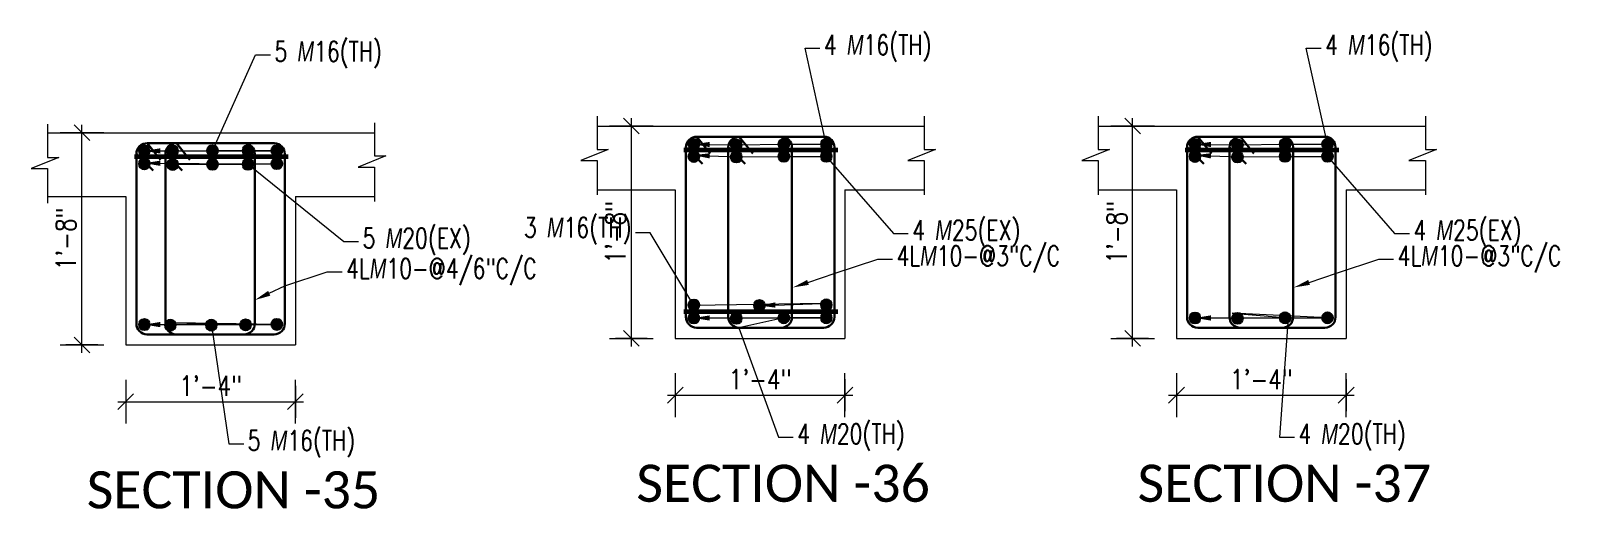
# Model space of a CAD drawing. Header units: inches. Extents: x 0 to 162649, y -36601 to -26324.
# Drawn here: x 157263.3 to 157410.1, y -36584 to -36539 of the extents above; entities that cross this region are included whole.
import ezdxf
from ezdxf import colors
from ezdxf.entities.mleader import LeaderData, LeaderLine
from ezdxf.math import Vec2, Vec3

# ---------------------------------------------------------------- set-up
doc = ezdxf.new("R2010")
doc.units = ezdxf.units.IN
doc.header["$MEASUREMENT"] = 0
for name, color, linetype, lineweight in [('Dim', 1, 'Continuous', 13), ('hatch', 252, 'Continuous', 0), ('OL_AR_Text', 140, 'Continuous', 5), ('Rein', 3, 'Continuous', 30), ('Stirrups', 191, 'Continuous', 25), ('TEXT', 7, 'Continuous', 9)]:
    doc.layers.add(name, color=color, linetype=linetype, lineweight=lineweight)
doc.styles.add('1-8 Annotative Text', font='calibri.ttf', dxfattribs={"height": 0.125})
doc.styles.add('DIM', font='simplex.shx', dxfattribs={"width": 0.75})
doc.styles.add('rmtext', font='romans.shx', dxfattribs={"width": 0.8})
doc.dimstyles.new('DIM-24', dxfattribs={"dimscale": 24, "dimtxt": 0.078125, "dimasz": 0.0625, "dimexe": 0.0625, "dimexo": 0.015625, "dimgap": 0.015625, "dimtad": 1, "dimdec": 1, "dimzin": 3, "dimdsep": 46, "dimlunit": 4, "dimtxsty": 'rmtext', "dimblk": 'OBLIQUE', "dimcen": 0.09375, "dimdle": 0.03125, "dimclrd": 1, "dimclre": 1, "dimclrt": 2, "dimadec": 0, "dimazin": 0, "dimtfac": 0.75, "dimtdec": 1, "dimtix": 1, "dimtmove": 0, "dimatfit": 3, "dimfxl": 0.0625, "dimfxlon": 1, "dimfrac": 1, "dimtolj": 1, "dimtzin": 0, "dimlwd": -1, "dimlwe": 5, "dimarcsym": 0})

# ---------------------------------------------------------------- blocks, each defined once
blk = doc.blocks.new('_Oblique')
for p, q in [((0, -1.375), (0, 1.375)), ((-0.495, -0.495), (0.495, 0.495))]:
    blk.add_line(p, q)
blk = doc.blocks.new('*D285')
at = {"layer": 'Defpoints', "color": 0, "transparency": 16777216}
for p in [(157324.04, -36567.94), (157340.04, -36567.94), (157340.04, -36573.29)]:
    blk.add_point(p, dxfattribs=at)
at = {"layer": 'Dim', "color": 1, "lineweight": 5, "transparency": 16777216}
for p, q in [((157324.04, -36571.79), (157324.04, -36574.79)), ((157340.04, -36571.79), (157340.04, -36574.79))]:
    blk.add_line(p, q, dxfattribs=at)
at = {"layer": 'Dim', "color": 1, "transparency": 16777216}
blk.add_line((157323.29, -36573.29), (157340.79, -36573.29), dxfattribs=at)
at = {"layer": 'Dim', "color": 1, "transparency": 16777216, "xscale": 1.5, "yscale": 1.5, "zscale": 1.5, "rotation": 180}
blk.add_blockref('_Oblique', (157324.04, -36573.29), dxfattribs=at)
at = {"layer": 'Dim', "color": 1, "transparency": 16777216, "xscale": 1.5, "yscale": 1.5, "zscale": 1.5}
blk.add_blockref('_Oblique', (157340.04, -36573.29), dxfattribs=at)
at = {"layer": 'Dim', "color": 2, "transparency": 16777216, "insert": (157332.04, -36571.8), "char_height": 1.875, "attachment_point": 5, "style": 'rmtext'}
blk.add_mtext('\\A1;1\'-4"', dxfattribs=at)
blk = doc.blocks.new('*D286')
at = {"layer": 'Defpoints', "color": 0, "transparency": 16777216}
for p in [(157319.9, -36547.94), (157324.04, -36547.94), (157324.04, -36567.94)]:
    blk.add_point(p, dxfattribs=at)
at = {"layer": 'Dim', "color": 1, "transparency": 16777216}
blk.add_line((157319.9, -36568.69), (157319.9, -36547.19), dxfattribs=at)
at = {"layer": 'Dim', "color": 1, "lineweight": 5, "transparency": 16777216}
for p, q in [((157321.4, -36547.94), (157318.4, -36547.94)), ((157321.4, -36567.94), (157318.4, -36567.94))]:
    blk.add_line(p, q, dxfattribs=at)
at = {"layer": 'Dim', "color": 1, "transparency": 16777216, "xscale": 1.5, "yscale": 1.5, "zscale": 1.5}
for p, rotation in [((157319.9, -36547.94), 90), ((157319.9, -36567.94), 270)]:
    blk.add_blockref('_Oblique', p, dxfattribs=dict(at, rotation=rotation))
at = {"layer": 'Dim', "color": 2, "transparency": 16777216, "insert": (157318.41, -36557.94), "char_height": 1.875, "attachment_point": 5, "rotation": 90, "style": 'rmtext'}
blk.add_mtext('\\A1;1\'-8"', dxfattribs=at)
blk = doc.blocks.new('*D287')
at = {"layer": 'Defpoints', "color": 0, "transparency": 16777216}
for p in [(157371.3, -36567.94), (157387.3, -36567.94), (157387.3, -36573.29)]:
    blk.add_point(p, dxfattribs=at)
at = {"layer": 'Dim', "color": 1, "lineweight": 5, "transparency": 16777216}
for p, q in [((157371.3, -36571.79), (157371.3, -36574.79)), ((157387.3, -36571.79), (157387.3, -36574.79))]:
    blk.add_line(p, q, dxfattribs=at)
at = {"layer": 'Dim', "color": 1, "transparency": 16777216}
blk.add_line((157370.55, -36573.29), (157388.05, -36573.29), dxfattribs=at)
at = {"layer": 'Dim', "color": 1, "transparency": 16777216, "xscale": 1.5, "yscale": 1.5, "zscale": 1.5, "rotation": 180}
blk.add_blockref('_Oblique', (157371.3, -36573.29), dxfattribs=at)
at = {"layer": 'Dim', "color": 1, "transparency": 16777216, "xscale": 1.5, "yscale": 1.5, "zscale": 1.5}
blk.add_blockref('_Oblique', (157387.3, -36573.29), dxfattribs=at)
at = {"layer": 'Dim', "color": 2, "transparency": 16777216, "insert": (157379.3, -36571.8), "char_height": 1.875, "attachment_point": 5, "style": 'rmtext'}
blk.add_mtext('\\A1;1\'-4"', dxfattribs=at)
blk = doc.blocks.new('*D288')
at = {"layer": 'Defpoints', "color": 0, "transparency": 16777216}
for p in [(157367.16, -36547.94), (157371.3, -36547.94), (157371.3, -36567.94)]:
    blk.add_point(p, dxfattribs=at)
at = {"layer": 'Dim', "color": 1, "transparency": 16777216}
blk.add_line((157367.16, -36568.69), (157367.16, -36547.19), dxfattribs=at)
at = {"layer": 'Dim', "color": 1, "lineweight": 5, "transparency": 16777216}
for p, q in [((157368.66, -36547.94), (157365.66, -36547.94)), ((157368.66, -36567.94), (157365.66, -36567.94))]:
    blk.add_line(p, q, dxfattribs=at)
at = {"layer": 'Dim', "color": 1, "transparency": 16777216, "xscale": 1.5, "yscale": 1.5, "zscale": 1.5}
for p, rotation in [((157367.16, -36547.94), 90), ((157367.16, -36567.94), 270)]:
    blk.add_blockref('_Oblique', p, dxfattribs=dict(at, rotation=rotation))
at = {"layer": 'Dim', "color": 2, "transparency": 16777216, "insert": (157365.67, -36557.94), "char_height": 1.875, "attachment_point": 5, "rotation": 90, "style": 'rmtext'}
blk.add_mtext('\\A1;1\'-8"', dxfattribs=at)
blk = doc.blocks.new('*D466')
at = {"layer": 'Defpoints', "color": 0, "transparency": 16777216}
for p in [(157272.22, -36568.56), (157288.22, -36568.56), (157288.22, -36573.91)]:
    blk.add_point(p, dxfattribs=at)
at = {"layer": 'Dim', "color": 1, "lineweight": 5, "transparency": 16777216}
for p, q in [((157272.22, -36572.41), (157272.22, -36575.41)), ((157288.22, -36572.41), (157288.22, -36575.41))]:
    blk.add_line(p, q, dxfattribs=at)
at = {"layer": 'Dim', "color": 1, "transparency": 16777216}
blk.add_line((157271.47, -36573.91), (157288.97, -36573.91), dxfattribs=at)
at = {"layer": 'Dim', "color": 1, "transparency": 16777216, "xscale": 1.5, "yscale": 1.5, "zscale": 1.5, "rotation": 180}
blk.add_blockref('_Oblique', (157272.22, -36573.91), dxfattribs=at)
at = {"layer": 'Dim', "color": 1, "transparency": 16777216, "xscale": 1.5, "yscale": 1.5, "zscale": 1.5}
blk.add_blockref('_Oblique', (157288.22, -36573.91), dxfattribs=at)
at = {"layer": 'Dim', "color": 2, "transparency": 16777216, "insert": (157280.22, -36572.42), "char_height": 1.875, "attachment_point": 5, "style": 'rmtext'}
blk.add_mtext('\\A1;1\'-4"', dxfattribs=at)
blk = doc.blocks.new('*D467')
at = {"layer": 'Defpoints', "color": 0, "transparency": 16777216}
for p in [(157268.08, -36548.56), (157272.22, -36548.56), (157272.22, -36568.56)]:
    blk.add_point(p, dxfattribs=at)
at = {"layer": 'Dim', "color": 1, "lineweight": 5, "transparency": 16777216}
for p, q in [((157269.58, -36548.56), (157266.58, -36548.56)), ((157269.58, -36568.56), (157266.58, -36568.56))]:
    blk.add_line(p, q, dxfattribs=at)
at = {"layer": 'Dim', "color": 1, "transparency": 16777216}
blk.add_line((157268.08, -36569.31), (157268.08, -36547.81), dxfattribs=at)
at = {"layer": 'Dim', "color": 1, "transparency": 16777216, "xscale": 1.5, "yscale": 1.5, "zscale": 1.5}
for p, rotation in [((157268.08, -36548.56), 90), ((157268.08, -36568.56), 270)]:
    blk.add_blockref('_Oblique', p, dxfattribs=dict(at, rotation=rotation))
at = {"layer": 'Dim', "color": 2, "transparency": 16777216, "insert": (157266.58, -36558.56), "char_height": 1.875, "attachment_point": 5, "rotation": 90, "style": 'rmtext'}
blk.add_mtext('\\A1;1\'-8"', dxfattribs=at)

msp = doc.modelspace()

# ---------------------------------------------------------------- hatches: boundary and pattern name
at = {"layer": 'Rein'}
h = msp.add_hatch(color=256, dxfattribs=at)
h.dxf.hatch_style = 1
h.paths.add_polyline_path([(157274.47, -36550.28, 1), (157273.47, -36550.28, 1)])
h = msp.add_hatch(color=256, dxfattribs=at)
h.dxf.hatch_style = 1
h.paths.add_polyline_path([(157277.14, -36550.28, 1), (157276.14, -36550.28, 1)])
h = msp.add_hatch(color=256, dxfattribs=at)
h.dxf.hatch_style = 1
h.paths.add_polyline_path([(157280.9, -36550.26, 1), (157279.9, -36550.26, 1)])
h = msp.add_hatch(color=256, dxfattribs=at)
h.dxf.hatch_style = 1
h.paths.add_polyline_path([(157284.25, -36550.26, 1), (157283.25, -36550.26, 1)])
h = msp.add_hatch(color=256, dxfattribs=at)
h.dxf.hatch_style = 1
h.paths.add_polyline_path([(157286.96, -36550.26, 1), (157285.96, -36550.26, 1)])
h = msp.add_hatch(color=256, dxfattribs=at)
h.dxf.hatch_style = 1
h.paths.add_polyline_path([(157326.29, -36549.66, 1), (157325.29, -36549.66, 1)])
h = msp.add_hatch(color=256, dxfattribs=at)
h.dxf.hatch_style = 1
h.paths.add_polyline_path([(157330.29, -36549.7, 1), (157329.29, -36549.7, 1)])
h = msp.add_hatch(color=256, dxfattribs=at)
h.dxf.hatch_style = 1
h.paths.add_polyline_path([(157334.78, -36549.64, 1), (157333.78, -36549.64, 1)])
h = msp.add_hatch(color=256, dxfattribs=at)
h.dxf.hatch_style = 1
h.paths.add_polyline_path([(157338.78, -36549.64, 1), (157337.78, -36549.64, 1)])
h = msp.add_hatch(color=256, dxfattribs=at)
h.dxf.hatch_style = 1
h.paths.add_polyline_path([(157373.55, -36549.66, 1), (157372.55, -36549.66, 1)])
h = msp.add_hatch(color=256, dxfattribs=at)
h.dxf.hatch_style = 1
h.paths.add_polyline_path([(157377.55, -36549.7, 1), (157376.55, -36549.7, 1)])
h = msp.add_hatch(color=256, dxfattribs=at)
h.dxf.hatch_style = 1
h.paths.add_polyline_path([(157382.04, -36549.64, 1), (157381.04, -36549.64, 1)])
h = msp.add_hatch(color=256, dxfattribs=at)
h.dxf.hatch_style = 1
h.paths.add_polyline_path([(157386.04, -36549.64, 1), (157385.04, -36549.64, 1)])
h = msp.add_hatch(color=256, dxfattribs=at)
h.dxf.hatch_style = 1
h.paths.add_polyline_path([(157274.47, -36551.5, 1), (157273.47, -36551.5, 1)])
h = msp.add_hatch(color=256, dxfattribs=at)
h.dxf.hatch_style = 1
h.paths.add_polyline_path([(157277.14, -36551.56, 1), (157276.14, -36551.56, 1)])
h = msp.add_hatch(color=256, dxfattribs=at)
h.dxf.hatch_style = 1
h.paths.add_polyline_path([(157280.9, -36551.54, 1), (157279.9, -36551.54, 1)])
h = msp.add_hatch(color=256, dxfattribs=at)
h.dxf.hatch_style = 1
h.paths.add_polyline_path([(157284.25, -36551.54, 1), (157283.25, -36551.54, 1)])
h = msp.add_hatch(color=256, dxfattribs=at)
h.dxf.hatch_style = 1
h.paths.add_polyline_path([(157286.96, -36551.48, 1), (157285.96, -36551.48, 1)])
h = msp.add_hatch(color=256, dxfattribs=at)
h.dxf.hatch_style = 1
h.paths.add_polyline_path([(157326.29, -36550.81, 1), (157325.29, -36550.81, 1)])
h = msp.add_hatch(color=256, dxfattribs=at)
h.dxf.hatch_style = 1
h.paths.add_polyline_path([(157330.29, -36550.85, 1), (157329.29, -36550.85, 1)])
h = msp.add_hatch(color=256, dxfattribs=at)
h.dxf.hatch_style = 1
h.paths.add_polyline_path([(157334.78, -36550.79, 1), (157333.78, -36550.79, 1)])
h = msp.add_hatch(color=256, dxfattribs=at)
h.dxf.hatch_style = 1
h.paths.add_polyline_path([(157338.78, -36550.79, 1), (157337.78, -36550.79, 1)])
h = msp.add_hatch(color=256, dxfattribs=at)
h.dxf.hatch_style = 1
h.paths.add_polyline_path([(157373.55, -36550.81, 1), (157372.55, -36550.81, 1)])
h = msp.add_hatch(color=256, dxfattribs=at)
h.dxf.hatch_style = 1
h.paths.add_polyline_path([(157377.55, -36550.85, 1), (157376.55, -36550.85, 1)])
h = msp.add_hatch(color=256, dxfattribs=at)
h.dxf.hatch_style = 1
h.paths.add_polyline_path([(157382.04, -36550.79, 1), (157381.04, -36550.79, 1)])
h = msp.add_hatch(color=256, dxfattribs=at)
h.dxf.hatch_style = 1
h.paths.add_polyline_path([(157386.04, -36550.79, 1), (157385.04, -36550.79, 1)])
h = msp.add_hatch(color=256, dxfattribs=at)
h.dxf.hatch_style = 1
h.paths.add_polyline_path([(157326.29, -36564.8, 1), (157325.29, -36564.8, 1)])
h = msp.add_hatch(color=256, dxfattribs=at)
h.dxf.hatch_style = 1
h.paths.add_polyline_path([(157332.47, -36564.85, 1), (157331.47, -36564.85, 1)])
h = msp.add_hatch(color=256, dxfattribs=at)
h.dxf.hatch_style = 1
h.paths.add_polyline_path([(157338.78, -36564.78, 1), (157337.78, -36564.78, 1)])
h = msp.add_hatch(color=256, dxfattribs=at)
h.dxf.hatch_style = 1
h.paths.add_polyline_path([(157274.47, -36566.64, 1), (157273.47, -36566.64, 1)])
h = msp.add_hatch(color=256, dxfattribs=at)
h.dxf.hatch_style = 1
h.paths.add_polyline_path([(157276.92, -36566.7, 1), (157275.92, -36566.7, 1)])
h = msp.add_hatch(color=256, dxfattribs=at)
h.dxf.hatch_style = 1
h.paths.add_polyline_path([(157280.79, -36566.7, 1), (157279.79, -36566.7, 1)])
h = msp.add_hatch(color=256, dxfattribs=at)
h.dxf.hatch_style = 1
h.paths.add_polyline_path([(157284.02, -36566.67, 1), (157283.02, -36566.67, 1)])
h = msp.add_hatch(color=256, dxfattribs=at)
h.dxf.hatch_style = 1
h.paths.add_polyline_path([(157286.96, -36566.62, 1), (157285.96, -36566.62, 1)])
h = msp.add_hatch(color=256, dxfattribs=at)
h.dxf.hatch_style = 1
h.paths.add_polyline_path([(157326.29, -36566.02, 1), (157325.29, -36566.02, 1)])
h = msp.add_hatch(color=256, dxfattribs=at)
h.dxf.hatch_style = 1
h.paths.add_polyline_path([(157330.29, -36566.05, 1), (157329.29, -36566.05, 1)])
h = msp.add_hatch(color=256, dxfattribs=at)
h.dxf.hatch_style = 1
h.paths.add_polyline_path([(157334.78, -36566, 1), (157333.78, -36566, 1)])
h = msp.add_hatch(color=256, dxfattribs=at)
h.dxf.hatch_style = 1
h.paths.add_polyline_path([(157338.78, -36566, 1), (157337.78, -36566, 1)])
h = msp.add_hatch(color=256, dxfattribs=at)
h.dxf.hatch_style = 1
h.paths.add_polyline_path([(157373.55, -36566.02, 1), (157372.55, -36566.02, 1)])
h = msp.add_hatch(color=256, dxfattribs=at)
h.dxf.hatch_style = 1
h.paths.add_polyline_path([(157377.55, -36566.05, 1), (157376.55, -36566.05, 1)])
h = msp.add_hatch(color=256, dxfattribs=at)
h.dxf.hatch_style = 1
h.paths.add_polyline_path([(157382.04, -36566, 1), (157381.04, -36566, 1)])
h = msp.add_hatch(color=256, dxfattribs=at)
h.dxf.hatch_style = 1
h.paths.add_polyline_path([(157386.04, -36566, 1), (157385.04, -36566, 1)])

# ---------------------------------------------------------------- linework, layer by layer
at = {"layer": 'Dim', "lineweight": 60}
for p, q in [((157273.03, -36550.81), (157287.53, -36550.81)), ((157324.86, -36550.19), (157339.36, -36550.19)), ((157372.12, -36550.19), (157386.62, -36550.19)), ((157324.86, -36565.4), (157339.36, -36565.4))]:
    msp.add_line(p, q, dxfattribs=at)
at = {"layer": 'hatch'}
for p, q in [((157316.66, -36547), (157316.66, -36550.13)), ((157347.51, -36547), (157347.51, -36550.13)), ((157363.92, -36547), (157363.92, -36550.13)), ((157394.77, -36547), (157394.77, -36550.13)), ((157264.84, -36547.76), (157264.84, -36550.89)), ((157264.84, -36548.56), (157295.68, -36548.56)), ((157295.68, -36547.62), (157295.68, -36550.75)), ((157316.66, -36547.94), (157347.51, -36547.94)), ((157363.92, -36547.94), (157394.77, -36547.94)), ((157317.72, -36550.13), (157315.12, -36551.19)), ((157317.72, -36550.13), (157315.12, -36551.19)), ((157316.66, -36550.13), (157317.72, -36550.13)), ((157348.57, -36550.13), (157345.97, -36551.19)), ((157347.51, -36550.13), (157348.57, -36550.13)), ((157364.98, -36550.13), (157362.38, -36551.19)), ((157364.98, -36550.13), (157362.38, -36551.19)), ((157363.92, -36550.13), (157364.98, -36550.13)), ((157395.82, -36550.13), (157393.22, -36551.19)), ((157394.77, -36550.13), (157395.82, -36550.13)), ((157265.9, -36550.89), (157263.3, -36551.95)), ((157264.84, -36550.89), (157265.9, -36550.89)), ((157296.74, -36550.75), (157294.14, -36551.81)), ((157295.68, -36550.75), (157296.74, -36550.75)), ((157315.12, -36551.19), (157316.66, -36551.19)), ((157316.66, -36551.19), (157316.66, -36554.43)), ((157345.97, -36551.19), (157347.51, -36551.19)), ((157347.51, -36551.19), (157347.51, -36554.43)), ((157362.38, -36551.19), (157363.92, -36551.19)), ((157363.92, -36551.19), (157363.92, -36554.43)), ((157393.22, -36551.19), (157394.77, -36551.19)), ((157394.77, -36551.19), (157394.77, -36554.43)), ((157263.3, -36551.95), (157264.84, -36551.95)), ((157264.84, -36551.95), (157264.84, -36555.19)), ((157294.14, -36551.81), (157295.68, -36551.81)), ((157295.68, -36551.81), (157295.68, -36555.05)), ((157264.84, -36554.56), (157272.22, -36554.56)), ((157272.22, -36554.56), (157272.22, -36568.56)), ((157288.22, -36554.56), (157288.22, -36568.56)), ((157288.22, -36554.56), (157295.68, -36554.56)), ((157316.66, -36553.94), (157324.04, -36553.94)), ((157324.04, -36553.94), (157324.04, -36567.94)), ((157340.04, -36553.94), (157340.04, -36567.94)), ((157340.04, -36553.94), (157347.51, -36553.94)), ((157363.92, -36553.94), (157371.3, -36553.94)), ((157371.3, -36553.94), (157371.3, -36567.94)), ((157387.3, -36553.94), (157387.3, -36567.94)), ((157387.3, -36553.94), (157394.77, -36553.94)), ((157272.22, -36568.56), (157288.22, -36568.56)), ((157324.04, -36567.94), (157340.04, -36567.94)), ((157371.3, -36567.94), (157387.3, -36567.94))]:
    msp.add_line(p, q, dxfattribs=at)
at = {"layer": 'Rein'}
for centre in [(157273.97, -36550.28), (157276.64, -36550.28), (157280.4, -36550.26), (157283.75, -36550.26), (157286.46, -36550.26), (157325.79, -36549.66), (157329.79, -36549.7), (157334.28, -36549.64), (157338.28, -36549.64), (157373.05, -36549.66), (157377.05, -36549.7), (157381.54, -36549.64), (157385.54, -36549.64), (157273.97, -36551.5), (157276.64, -36551.56), (157280.4, -36551.54), (157283.75, -36551.54), (157286.46, -36551.48), (157325.79, -36550.81), (157329.79, -36550.85), (157334.28, -36550.79), (157338.28, -36550.79), (157373.05, -36550.81), (157377.05, -36550.85), (157381.54, -36550.79), (157385.54, -36550.79), (157325.79, -36564.8), (157331.97, -36564.85), (157338.28, -36564.78), (157273.97, -36566.64), (157276.42, -36566.7), (157280.29, -36566.7), (157283.52, -36566.67), (157286.46, -36566.62), (157325.79, -36566.02), (157329.79, -36566.05), (157334.28, -36566), (157338.28, -36566), (157373.05, -36566.02), (157377.05, -36566.05), (157381.54, -36566), (157385.54, -36566)]:
    msp.add_circle(centre, 0.5, dxfattribs=at)
at = {"layer": 'Stirrups', "lineweight": 30}
for p, q in [((157274.25, -36549.56), (157275.51, -36551.13)), ((157276.99, -36549.56), (157278.25, -36551.13)), ((157325.04, -36549.94), (157326.62, -36551.5)), ((157326.07, -36548.94), (157327.34, -36550.51)), ((157329.04, -36549.94), (157330.62, -36551.5)), ((157330.07, -36548.94), (157331.34, -36550.51)), ((157372.3, -36549.94), (157373.88, -36551.5)), ((157373.33, -36548.94), (157374.6, -36550.51)), ((157376.3, -36549.94), (157377.88, -36551.5)), ((157377.33, -36548.94), (157378.6, -36550.51)), ((157273.22, -36550.56), (157274.79, -36552.12)), ((157275.96, -36550.56), (157277.53, -36552.12))]:
    msp.add_line(p, q, dxfattribs=at)
for points in [[(157274.22, -36567.56), (157286.22, -36567.56, 0.414214), (157287.22, -36566.56), (157287.22, -36550.56, 0.404381), (157286.25, -36549.56), (157274.25, -36549.56, 0.424115), (157273.22, -36550.56), (157273.22, -36566.56, 0.414214)], [(157276.96, -36567.56), (157283.39, -36567.56, 0.414214), (157284.39, -36566.56), (157284.39, -36550.56, 0.404381), (157283.42, -36549.56), (157276.99, -36549.56, 0.424115), (157275.96, -36550.56), (157275.96, -36566.56, 0.414214)], [(157326.04, -36566.94), (157338.04, -36566.94, 0.414214), (157339.04, -36565.94), (157339.04, -36549.94, 0.404381), (157338.07, -36548.94), (157326.07, -36548.94, 0.424115), (157325.04, -36549.94), (157325.04, -36565.94, 0.414214)], [(157330.04, -36566.94), (157334.04, -36566.94, 0.414214), (157335.04, -36565.94), (157335.04, -36549.94, 0.404381), (157334.07, -36548.94), (157330.07, -36548.94, 0.424115), (157329.04, -36549.94), (157329.04, -36565.94, 0.414214)], [(157373.3, -36566.94), (157385.3, -36566.94, 0.414214), (157386.3, -36565.94), (157386.3, -36549.94, 0.404381), (157385.33, -36548.94), (157373.33, -36548.94, 0.424115), (157372.3, -36549.94), (157372.3, -36565.94, 0.414214)], [(157377.3, -36566.94), (157381.3, -36566.94, 0.414214), (157382.3, -36565.94), (157382.3, -36549.94, 0.404381), (157381.33, -36548.94), (157377.33, -36548.94, 0.424115), (157376.3, -36549.94), (157376.3, -36565.94, 0.414214)]]:
    msp.add_lwpolyline(points, format="xyb", close=True, dxfattribs=at)

# ---------------------------------------------------------------- texts
at = {"layer": 'OL_AR_Text', "char_height": 3.5, "width": 2.6734445e-317, "attachment_point": 1, "style": '1-8 Annotative Text'}
for s, insert in [('SECTION -35', (157268.54, -36580.46)), ('SECTION -36', (157320.37, -36579.84)), ('SECTION -37', (157367.63, -36579.84))]:
    msp.add_mtext(s, dxfattribs=dict(at, insert=insert))

# ---------------------------------------------------------------- dimensions: what is measured, and where the dimension line sits
at = {"layer": 'Dim'}
for base, p1, p2, picture, middle in [((157319.9, -36547.94), (157324.04, -36567.94), (157324.04, -36547.94), '*D286', (157318.41, -36557.94)), ((157367.16, -36547.94), (157371.3, -36567.94), (157371.3, -36547.94), '*D288', (157365.67, -36557.94)), ((157268.08, -36548.56), (157272.22, -36568.56), (157272.22, -36548.56), '*D467', (157266.58, -36558.56))]:
    dim = msp.add_linear_dim(base=base, p1=p1, p2=p2, angle=90, dimstyle='DIM-24', dxfattribs=at)
    dim.commit()
    dim.dimension.update_dxf_attribs({"geometry": picture, "text_midpoint": middle})
for base, p1, p2, picture, middle in [((157288.22, -36573.91), (157272.22, -36568.56), (157288.22, -36568.56), '*D466', (157280.22, -36572.42)), ((157340.04, -36573.29), (157324.04, -36567.94), (157340.04, -36567.94), '*D285', (157332.04, -36571.8)), ((157387.3, -36573.29), (157371.3, -36567.94), (157387.3, -36567.94), '*D287', (157379.3, -36571.8))]:
    dim = msp.add_linear_dim(base=base, p1=p1, p2=p2, dimstyle='DIM-24', dxfattribs=at)
    dim.commit()
    dim.dimension.update_dxf_attribs({"geometry": picture, "text_midpoint": middle})

# ---------------------------------------------------------------- leaders
at = {"layer": 'TEXT'}
ml = msp.add_multileader_mtext('Standard', dxfattribs=at)
ml.set_content('5 {\\Fgothici|c0;M}16(TH) ', color=256, style='DIM')
ml.set_leader_properties(color=1, linetype='ByLayer', lineweight=9)
ml.build(insert=Vec2(0, 0))
ml.multileader.update_dxf_attribs({"text_right_attachment_type": 2, "dogleg_length": 0.25, "arrow_head_size": 1.5, "scale": 32})
ctx = ml.context
ctx.base_point, ctx.scale, ctx.char_height, ctx.arrow_head_size, ctx.landing_gap_size, ctx.plane_origin = Vec3(157285.86, -36541.22), 32, 1.875, 1.5, 0.375, Vec3(157296.96, -36549.32)
ctx.right_attachment = 2
notes = []
notes.append((ctx, [(0, (1, 1, 0), (157284.46, -36541.22), (1, 0), 1.4, [(4, [(157273.97, -36550.28), (157276.64, -36550.28), (157283.75, -36550.26), (157286.46, -36550.26), (157280.4, -36550.26)], 0, [])])]))
ctx.mtext.insert, ctx.mtext.flow_direction = Vec3(157286.24, -36539.97), 5
ml = msp.add_multileader_mtext('Standard', dxfattribs=at)
ml.set_content('4 {\\Fgothici|c0;M}16(TH) ', color=256, style='DIM')
ml.set_leader_properties(color=1, linetype='ByLayer', lineweight=9)
ml.build(insert=Vec2(0, 0))
ml.multileader.update_dxf_attribs({"text_right_attachment_type": 2, "dogleg_length": 0.25, "arrow_head_size": 1.5, "scale": 32})
ctx = ml.context
ctx.base_point, ctx.scale, ctx.char_height, ctx.arrow_head_size, ctx.landing_gap_size, ctx.plane_origin = Vec3(157337.69, -36540.6), 32, 1.875, 1.5, 0.375, Vec3(157348.79, -36548.7)
ctx.right_attachment = 2
notes.append((ctx, [(0, (1, 1, 0), (157336.28, -36540.6), (1, 0), 1.4, [(3, [(157325.79, -36549.66), (157329.79, -36549.7), (157334.28, -36549.64), (157338.28, -36549.64)], 0, [])])]))
ctx.mtext.insert, ctx.mtext.flow_direction = Vec3(157338.06, -36539.35), 5
ml = msp.add_multileader_mtext('Standard', dxfattribs=at)
ml.set_content('4 {\\Fgothici|c0;M}16(TH) ', color=256, style='DIM')
ml.set_leader_properties(color=1, linetype='ByLayer', lineweight=9)
ml.build(insert=Vec2(0, 0))
ml.multileader.update_dxf_attribs({"text_right_attachment_type": 2, "dogleg_length": 0.25, "arrow_head_size": 1.5, "scale": 32})
ctx = ml.context
ctx.base_point, ctx.scale, ctx.char_height, ctx.arrow_head_size, ctx.landing_gap_size, ctx.plane_origin = Vec3(157384.95, -36540.6), 32, 1.875, 1.5, 0.375, Vec3(157396.05, -36548.7)
ctx.right_attachment = 2
notes.append((ctx, [(0, (1, 1, 0), (157383.54, -36540.6), (1, 0), 1.4, [(3, [(157373.05, -36549.66), (157377.05, -36549.7), (157381.54, -36549.64), (157385.54, -36549.64)], 0, [])])]))
ctx.mtext.insert, ctx.mtext.flow_direction = Vec3(157385.32, -36539.35), 5
ml = msp.add_multileader_mtext('Standard', dxfattribs=at)
ml.set_content('5 {\\Fgothici|c0;M}20(EX) ', color=256, style='DIM')
ml.set_leader_properties(color=1, linetype='ByLayer', lineweight=9)
ml.build(insert=Vec2(0, 0))
ml.multileader.update_dxf_attribs({"text_right_attachment_type": 2, "dogleg_length": 0.25, "arrow_head_size": 1.5, "scale": 32})
ctx = ml.context
ctx.base_point, ctx.scale, ctx.char_height, ctx.arrow_head_size, ctx.landing_gap_size, ctx.plane_origin = Vec3(157294.19, -36558.81), 32, 1.875, 1.5, 0.375, Vec3(157295, -36556.76)
ctx.right_attachment = 2
notes.append((ctx, [(0, (1, 1, 0), (157292.78, -36558.81), (1, 0), 1.4, [(4, [(157273.97, -36551.43), (157286.46, -36551.54), (157280.4, -36551.54), (157276.64, -36551.56), (157283.75, -36551.54)], 0, [])])]))
ctx.mtext.insert, ctx.mtext.flow_direction = Vec3(157294.56, -36557.56), 5
ml = msp.add_multileader_mtext('Standard', dxfattribs=at)
ml.set_content('4 {\\Fgothici|c0;M}25(EX) ', color=256, style='DIM')
ml.set_leader_properties(color=1, linetype='ByLayer', lineweight=9)
ml.build(insert=Vec2(0, 0))
ml.multileader.update_dxf_attribs({"text_right_attachment_type": 2, "dogleg_length": 0.25, "arrow_head_size": 1.5, "scale": 32})
ctx = ml.context
ctx.base_point, ctx.scale, ctx.char_height, ctx.arrow_head_size, ctx.landing_gap_size, ctx.plane_origin = Vec3(157346.01, -36558.06), 32, 1.875, 1.5, 0.375, Vec3(157346.83, -36556.02)
ctx.right_attachment = 2
notes.append((ctx, [(0, (1, 1, 0), (157344.61, -36558.06), (1, 0), 1.4, [(3, [(157325.79, -36550.68), (157329.79, -36550.85), (157334.28, -36550.79), (157338.28, -36550.79)], 0, [])])]))
ctx.mtext.insert, ctx.mtext.flow_direction = Vec3(157346.39, -36556.81), 5
ml = msp.add_multileader_mtext('Standard', dxfattribs=at)
ml.set_content('4 {\\Fgothici|c0;M}25(EX) ', color=256, style='DIM')
ml.set_leader_properties(color=1, linetype='ByLayer', lineweight=9)
ml.build(insert=Vec2(0, 0))
ml.multileader.update_dxf_attribs({"text_right_attachment_type": 2, "dogleg_length": 0.25, "arrow_head_size": 1.5, "scale": 32})
ctx = ml.context
ctx.base_point, ctx.scale, ctx.char_height, ctx.arrow_head_size, ctx.landing_gap_size, ctx.plane_origin = Vec3(157393.27, -36558.06), 32, 1.875, 1.5, 0.375, Vec3(157394.08, -36556.02)
ctx.right_attachment = 2
notes.append((ctx, [(0, (1, 1, 0), (157391.87, -36558.06), (1, 0), 1.4, [(3, [(157373.05, -36550.68), (157377.05, -36550.85), (157381.54, -36550.79), (157385.54, -36550.79)], 0, [])])]))
ctx.mtext.insert, ctx.mtext.flow_direction = Vec3(157393.65, -36556.81), 5
ml = msp.add_multileader_mtext('Standard', dxfattribs=at)
ml.set_content('3 {\\Fgothici|c0;M}16(TH) ', color=256, style='DIM')
ml.set_leader_properties(color=1, linetype='ByLayer', lineweight=9)
ml.build(insert=Vec2(0, 0))
ml.multileader.update_dxf_attribs({"text_right_attachment_type": 2, "dogleg_length": 0.25, "arrow_head_size": 1.5, "scale": 32})
ctx = ml.context
ctx.base_point, ctx.scale, ctx.char_height, ctx.arrow_head_size, ctx.landing_gap_size, ctx.plane_origin = Vec3(157308.68, -36557.81), 32, 1.875, 1.5, 0.375, Vec3(157348.79, -36563.89)
ctx.right_attachment, ctx.text_align_type = 2, 2
notes.append((ctx, [(1, (1, 1, 0), (157321.68, -36557.99), (-1, 0), 1.4, [(3, [(157331.97, -36564.85), (157337.82, -36564.64), (157325.79, -36564.85)], 0, [])])]))
ctx.mtext.insert, ctx.mtext.alignment, ctx.mtext.flow_direction = Vec3(157319.9, -36556.56), 3, 5
ml = msp.add_multileader_mtext('Standard', dxfattribs=at)
ml.set_content('4L{\\Fgothici|c0;M}10-@3"C/C ', color=256, style='DIM')
ml.set_leader_properties(color=1, linetype='ByLayer', lineweight=9)
ml.build(insert=Vec2(0, 0))
ml.multileader.update_dxf_attribs({"text_right_attachment_type": 2, "dogleg_length": 0.25, "arrow_head_size": 1.5, "scale": 32})
ctx = ml.context
ctx.base_point, ctx.scale, ctx.char_height, ctx.arrow_head_size, ctx.landing_gap_size, ctx.plane_origin = Vec3(157344.53, -36560.48), 32, 1.875, 1.5, 0.375, Vec3(157355.06, -36570.23)
ctx.right_attachment = 2
notes.append((ctx, [(0, (1, 1, 0), (157343.13, -36560.48), (1, 0), 1.4, [(1, [(157335.13, -36563.14), (157339.13, -36561.81)], 0, [])])]))
ctx.mtext.insert, ctx.mtext.flow_direction = Vec3(157344.9, -36559.23), 5
ml = msp.add_multileader_mtext('Standard', dxfattribs=at)
ml.set_content('4L{\\Fgothici|c0;M}10-@3"C/C ', color=256, style='DIM')
ml.set_leader_properties(color=1, linetype='ByLayer', lineweight=9)
ml.build(insert=Vec2(0, 0))
ml.multileader.update_dxf_attribs({"text_right_attachment_type": 2, "dogleg_length": 0.25, "arrow_head_size": 1.5, "scale": 32})
ctx = ml.context
ctx.base_point, ctx.scale, ctx.char_height, ctx.arrow_head_size, ctx.landing_gap_size, ctx.plane_origin = Vec3(157391.79, -36560.48), 32, 1.875, 1.5, 0.375, Vec3(157402.32, -36570.23)
ctx.right_attachment = 2
notes.append((ctx, [(0, (1, 1, 0), (157390.38, -36560.48), (1, 0), 1.4, [(1, [(157382.38, -36563.14), (157386.38, -36561.81)], 0, [])])]))
ctx.mtext.insert, ctx.mtext.flow_direction = Vec3(157392.16, -36559.23), 5
ml = msp.add_multileader_mtext('Standard', dxfattribs=at)
ml.set_content('4L{\\Fgothici|c0;M}10-@4/6"C/C ', color=256, style='DIM')
ml.set_leader_properties(color=1, linetype='ByLayer', lineweight=9)
ml.build(insert=Vec2(0, 0))
ml.multileader.update_dxf_attribs({"text_right_attachment_type": 2, "dogleg_length": 0.25, "arrow_head_size": 1.5, "scale": 32})
ctx = ml.context
ctx.base_point, ctx.scale, ctx.char_height, ctx.arrow_head_size, ctx.landing_gap_size, ctx.plane_origin = Vec3(157292.62, -36561.67), 32, 1.875, 1.5, 0.375, Vec3(157303.16, -36571.42)
ctx.right_attachment = 2
notes.append((ctx, [(0, (1, 1, 0), (157291.22, -36561.67), (1, 0), 1.4, [(1, [(157284.39, -36564.33), (157287.22, -36563)], 0, [])])]))
ctx.mtext.insert, ctx.mtext.flow_direction = Vec3(157293, -36560.42), 5
ml = msp.add_multileader_mtext('Standard', dxfattribs=at)
ml.set_content('4 {\\Fgothici|c0;M}20(TH) ', color=256, style='DIM')
ml.set_leader_properties(color=1, linetype='ByLayer', lineweight=9)
ml.build(insert=Vec2(0, 0))
ml.multileader.update_dxf_attribs({"text_right_attachment_type": 2, "dogleg_length": 0.25, "arrow_head_size": 1.5, "scale": 32})
ctx = ml.context
ctx.base_point, ctx.scale, ctx.char_height, ctx.arrow_head_size, ctx.landing_gap_size, ctx.plane_origin = Vec3(157335.17, -36577.25), 32, 1.875, 1.5, 0.375, Vec3(157346.83, -36575.2)
ctx.right_attachment = 2
notes.append((ctx, [(0, (1, 1, 0), (157333.76, -36577.25), (1, 0), 1.4, [(1, [(157325.79, -36566.02), (157338.28, -36566), (157334.28, -36566), (157330.04, -36566.94)], 0, [])])]))
ctx.mtext.insert, ctx.mtext.flow_direction = Vec3(157335.54, -36576), 5
ml = msp.add_multileader_mtext('Standard', dxfattribs=at)
ml.set_content('4 {\\Fgothici|c0;M}20(TH) ', color=256, style='DIM')
ml.set_leader_properties(color=1, linetype='ByLayer', lineweight=9)
ml.build(insert=Vec2(0, 0))
ml.multileader.update_dxf_attribs({"text_right_attachment_type": 2, "dogleg_length": 0.25, "arrow_head_size": 1.5, "scale": 32})
ctx = ml.context
ctx.base_point, ctx.scale, ctx.char_height, ctx.arrow_head_size, ctx.landing_gap_size, ctx.plane_origin = Vec3(157382.42, -36577.25), 32, 1.875, 1.5, 0.375, Vec3(157394.08, -36575.2)
ctx.right_attachment = 2
notes.append((ctx, [(0, (1, 1, 0), (157381.02, -36577.25), (1, 0), 1.4, [(2, [(157373.05, -36566.02), (157385.54, -36566), (157376.55, -36565.56), (157381.83, -36566)], 0, [])])]))
ctx.mtext.insert, ctx.mtext.flow_direction = Vec3(157382.8, -36576), 5
ml = msp.add_multileader_mtext('Standard', dxfattribs=at)
ml.set_content('5 {\\Fgothici|c0;M}16(TH) ', color=256, style='DIM')
ml.set_leader_properties(color=1, linetype='ByLayer', lineweight=9)
ml.build(insert=Vec2(0, 0))
ml.multileader.update_dxf_attribs({"text_right_attachment_type": 2, "dogleg_length": 0.25, "arrow_head_size": 1.5, "scale": 32})
ctx = ml.context
ctx.base_point, ctx.scale, ctx.char_height, ctx.arrow_head_size, ctx.landing_gap_size, ctx.plane_origin = Vec3(157283.34, -36577.87), 32, 1.875, 1.5, 0.375, Vec3(157295, -36575.82)
ctx.right_attachment = 2
notes.append((ctx, [(0, (1, 1, 0), (157281.94, -36577.87), (1, 0), 1.4, [(4, [(157273.97, -36566.64), (157286.46, -36566.62), (157276.87, -36566.47), (157283.52, -36566.67), (157280.29, -36566.7)], 0, [])])]))
ctx.mtext.insert, ctx.mtext.flow_direction = Vec3(157283.72, -36576.62), 5
for ctx, leaders in notes:
    for number, flags, end, landing, length, lines in leaders:
        leader = LeaderData()
        leader.index, (leader.has_last_leader_line, leader.has_dogleg_vector, leader.attachment_direction) = number, flags
        leader.last_leader_point, leader.dogleg_vector, leader.dogleg_length = Vec3(end), Vec3(landing), length
        for number, points, colour, breaks in lines:
            line = LeaderLine()
            line.index, line.vertices, line.color, line.breaks = number, Vec3.list(points), colors.encode_raw_color(colour), breaks
            leader.lines.append(line)
        ctx.leaders.append(leader)

doc.saveas('drawing.dxf')
